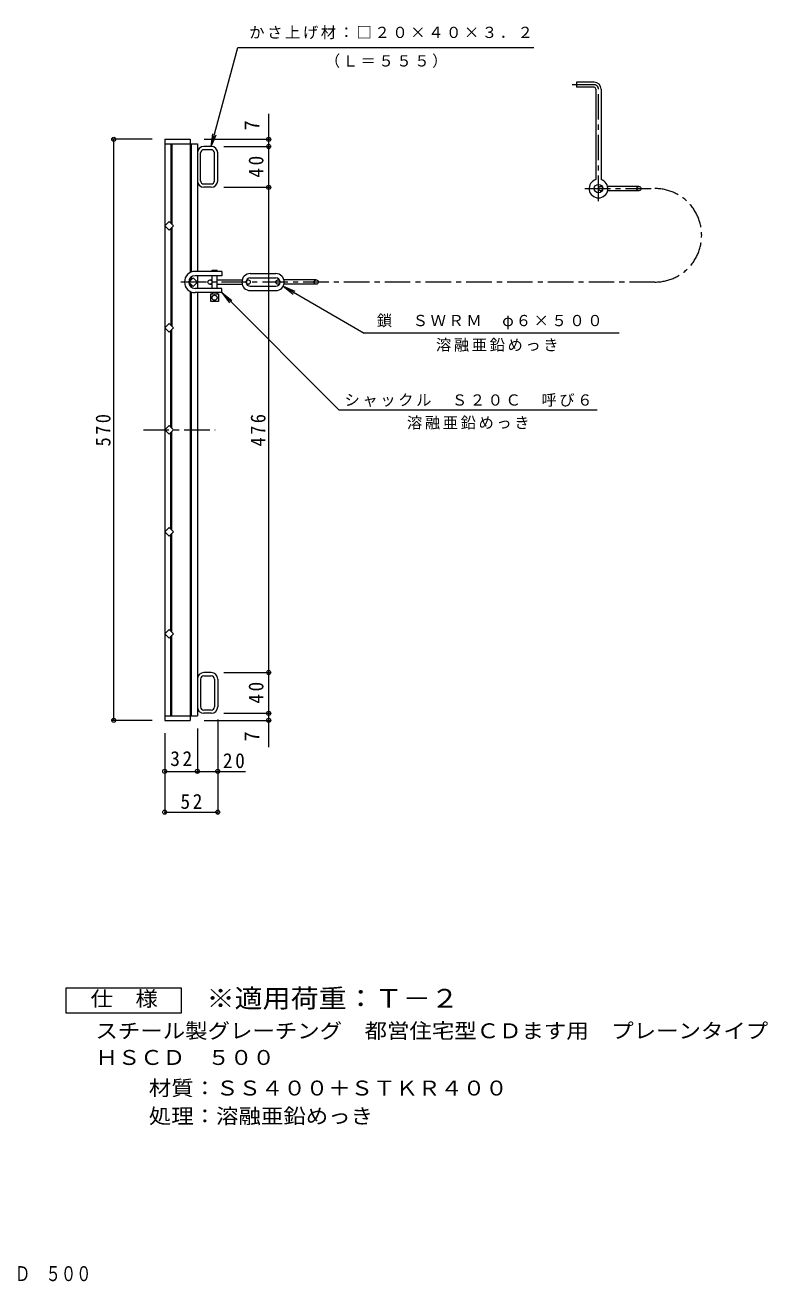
# Model space of a CAD drawing. Units: millimetres, scale not verified. Extents: x -625 to 832, y -677 to 593.
# Drawn here: x 104 to 832, y -677 to 557 of the extents above; entities that cross this region are included whole.
import ezdxf
from ezdxf.enums import TextEntityAlignment as Align

# ---------------------------------------------------------------- set-up
doc = ezdxf.new("R2010")
doc.units = ezdxf.units.MM
doc.header["$LTSCALE"] = 5
doc.header["$PDMODE"] = 32
doc.header["$PDSIZE"] = 4
doc.linetypes.add('CHAIN1', pattern=[8, 5, -1, 1, -1])
for name, color, linetype, lineweight in [('1-1_1-1ﾚｲﾔ', 2, 'Continuous', 9), ('1-2_1-2ﾚｲﾔ', 3, 'Continuous', 9), ('1-3_1-3ﾚｲﾔ', 4, 'Continuous', 9), ('1-4_1-4ﾚｲﾔ', 7, 'Continuous', 9), ('1-E', 7, 'Continuous', 9), ('F-5_F-5ﾚｲﾔ', 2, 'Continuous', 9)]:
    doc.layers.add(name, color=color, linetype=linetype, lineweight=lineweight)
doc.styles.add('ＭＳ ゴシック', font='')
doc.styles.get('ＭＳ ゴシック').set_extended_font_data('MS Gothic')

msp = doc.modelspace()

# ---------------------------------------------------------------- linework, layer by layer
at = {"layer": '1-1_1-1ﾚｲﾔ'}
for p, q in [((286.14, 438.036), (278.941, 438.036)), ((286.14, 434.836), (278.941, 434.836)), ((275.741, 404.436), (275.741, 431.636)), ((289.341, 404.436), (289.341, 431.636)), ((292.54, 404.436), (292.54, 431.636)), ((278.941, 401.236), (286.14, 401.236)), ((286.14, 398.036), (278.941, 398.036)), ((275.741, -84.363), (275.741, -111.563)), ((286.14, -77.963), (278.941, -77.963)), ((278.941, -81.163), (286.14, -81.163)), ((289.341, -84.363), (289.341, -111.563)), ((292.54, -84.363), (292.54, -111.563)), ((286.14, -114.763), (278.941, -114.763)), ((286.14, -117.963), (278.941, -117.963))]:
    msp.add_line(p, q, dxfattribs=at)
for centre, radius, start, end in [((278.941, 431.636), 6.4, 90, 180), ((278.941, 431.636), 3.2, 90, 180), ((286.14, 431.636), 6.4, 0, 90), ((286.14, 431.636), 3.2, 0, 90), ((278.941, 404.436), 6.4, 180, 270), ((278.941, 404.436), 3.2, 180, 270), ((286.14, 404.436), 6.4, 270, 0), ((286.14, 404.436), 3.2, 270, 0), ((278.941, -84.363), 6.4, 90, 180), ((278.941, -84.363), 3.2, 90, 180), ((286.14, -84.363), 6.4, 0, 90), ((286.14, -84.363), 3.2, 0, 90), ((278.941, -111.563), 6.4, 180, 270), ((278.941, -111.563), 3.2, 180, 270), ((286.14, -111.563), 3.2, 270, 0), ((286.14, -111.563), 6.4, 270, 0)]:
    msp.add_arc(centre, radius, start, end, dxfattribs=at)
at = {"layer": '1-2_1-2ﾚｲﾔ'}
for p, q in [((240.541, 445.036), (265.541, 445.036)), ((240.541, 445.036), (240.541, -124.964)), ((265.541, 445.036), (265.541, 314.3)), ((240.541, 440.536), (272.54, 440.536)), ((246.541, 440.536), (246.541, 362.522)), ((247.541, 440.536), (247.541, 361.522)), ((266.541, 440.536), (266.541, 314.749)), ((272.54, 440.536), (272.54, 315.453)), ((247.541, 358.551), (247.541, 261.522)), ((246.541, 357.551), (246.541, 262.522)), ((265.541, 309.081), (265.541, 306.522)), ((266.541, 310.025), (266.541, 307.522)), ((272.54, 311.287), (272.54, 298.786)), ((265.541, 303.551), (265.541, 300.992)), ((266.541, 302.551), (266.541, 300.048)), ((265.541, 295.773), (265.541, -124.964)), ((266.541, 295.324), (266.541, -120.463)), ((272.54, 294.62), (272.54, -120.463)), ((246.541, 162.522), (246.541, 257.551)), ((247.541, 161.522), (247.541, 258.551)), ((246.541, 62.522), (246.541, 157.551)), ((247.541, 61.522), (247.541, 158.552)), ((246.541, -37.478), (246.541, 57.551)), ((247.541, -38.478), (247.541, 58.552)), ((246.541, -120.463), (246.541, -42.449)), ((247.541, -120.463), (247.541, -41.448)), ((240.541, -120.463), (272.54, -120.463)), ((240.541, -124.964), (265.541, -124.964))]:
    msp.add_line(p, q, dxfattribs=at)
at = {"layer": '1-2_1-2ﾚｲﾔ', "linetype": 'CHAIN1'}
msp.add_line((219.693, 160.036), (290.034, 160.036), dxfattribs=at)
at = {"layer": '1-2_1-2ﾚｲﾔ'}
for points in [[(249.026, 360.036), (244.783, 355.794), (240.541, 360.036), (244.783, 364.279)], [(272.54, 305.036), (268.298, 300.794), (264.055, 305.036), (268.298, 309.279)]]:
    msp.add_lwpolyline(points, close=True, dxfattribs=at)
for points in [[(240.541, 260.036), (244.783, 264.279), (249.026, 260.036)], [(240.541, 260.037), (244.783, 255.794), (249.026, 260.037)], [(240.541, 160.036), (244.783, 164.279), (249.026, 160.036)], [(240.541, 160.037), (244.783, 155.794), (249.026, 160.037)], [(240.541, 60.036), (244.783, 64.279), (249.026, 60.036)], [(240.541, 60.037), (244.783, 55.794), (249.026, 60.037)], [(240.541, -39.964), (244.783, -35.721), (249.026, -39.964)], [(240.541, -39.963), (244.783, -44.206), (249.026, -39.963)]]:
    msp.add_lwpolyline(points, dxfattribs=at)
at = {"layer": '1-3_1-3ﾚｲﾔ', "linetype": 'CHAIN1'}
for p, q in [((661.788, 498.54), (639.991, 498.54)), ((665.955, 384.455), (665.955, 494.373)), ((652.606, 396.703), (721.329, 396.703)), ((721.329, 305.036), (251.497, 305.036))]:
    msp.add_line(p, q, dxfattribs=at)
at = {"layer": '1-3_1-3ﾚｲﾔ'}
for p, q in [((661.788, 496.04), (644.396, 496.04)), ((663.455, 494.373), (663.455, 405.522)), ((668.455, 494.373), (668.455, 405.522)), ((669.563, 398.786), (668.038, 398.786)), ((705.538, 398.786), (674.882, 398.786)), ((669.563, 394.62), (668.038, 394.62)), ((705.538, 394.62), (674.882, 394.62)), ((296.395, 315.453), (270.305, 315.453)), ((286.972, 316.69), (291.972, 316.69)), ((286.972, 315.453), (286.972, 316.69)), ((286.972, 298.786), (286.972, 311.287)), ((291.972, 315.453), (291.972, 316.69)), ((291.972, 298.786), (291.972, 311.287)), ((324.472, 313.37), (349.472, 313.37)), ((324.472, 309.203), (349.472, 309.203)), ((296.395, 298.786), (270.305, 298.786)), ((284.888, 307.119), (286.972, 307.119)), ((284.888, 302.953), (286.972, 302.953)), ((291.972, 307.119), (316.403, 307.119)), ((291.972, 302.953), (316.403, 302.953)), ((296.395, 294.62), (296.395, 298.786)), ((320.864, 307.119), (322.388, 307.119)), ((320.864, 302.953), (322.388, 302.953)), ((324.472, 300.87), (349.472, 300.87)), ((324.472, 296.703), (349.472, 296.703)), ((353.08, 307.119), (351.555, 307.119)), ((353.08, 302.953), (351.555, 302.953)), ((389.055, 307.119), (357.541, 307.119)), ((389.055, 302.953), (357.541, 302.953)), ((296.395, 294.62), (270.305, 294.62)), ((285.722, 293.383), (293.222, 293.383)), ((286.972, 294.62), (286.972, 293.383)), ((291.972, 294.62), (291.972, 293.383)), ((293.222, 293.383), (293.222, 285.882))]:
    msp.add_line(p, q, dxfattribs=at)
for points in [[(661.788, 501.04), (644.396, 501.04), (644.396, 496.04)], [(296.395, 315.453), (296.395, 311.287), (270.305, 311.287)], [(293.222, 285.882), (285.722, 285.882), (285.722, 293.383)]]:
    msp.add_lwpolyline(points, dxfattribs=at)
for centre, radius in [((665.955, 396.703), 4.167), ((668.038, 396.703), 2.083), ((705.538, 396.703), 2.083), ((284.888, 305.036), 2.083), ((322.388, 305.036), 2.083), ((351.555, 305.036), 2.083), ((389.055, 305.036), 2.083), ((289.472, 289.633), 2.5)]:
    msp.add_circle(centre, radius, dxfattribs=at)
for centre, radius, start, end in [((661.788, 494.373), 6.667, 0, 90), ((661.788, 494.373), 1.667, 0, 90), ((665.955, 396.703), 9.167, 105.82675, 74.17325), ((270.305, 305.036), 10.417, 90, 270), ((270.305, 305.036), 6.25, 90, 270), ((324.472, 305.036), 8.333, 90, 270), ((324.472, 305.036), 4.167, 90, 270), ((349.472, 305.036), 8.333, 270, 90), ((349.472, 305.036), 4.167, 270, 90)]:
    msp.add_arc(centre, radius, start, end, dxfattribs=at)
at = {"layer": '1-3_1-3ﾚｲﾔ', "linetype": 'CHAIN1'}
for centre, radius, start in [((661.788, 494.373), 4.167, 0), ((721.329, 350.87), 45.833, 270)]:
    msp.add_arc(centre, radius, start, 90, dxfattribs=at)
at = {"layer": '1-4_1-4ﾚｲﾔ'}
for p, q in [((286.14, 438.036), (312.131, 535.037)), ((342.541, -151.167), (342.541, 469.953)), ((228.041, 445.036), (189.041, 445.036)), ((190.541, -124.964), (190.541, 445.036)), ((279.041, 445.036), (344.041, 445.036)), ((286.14, 438.036), (287.772, 450.429)), ((286.14, 438.036), (290.924, 449.585)), ((298.641, 438.036), (344.041, 438.036)), ((298.641, 398.036), (344.041, 398.036)), ((356.689, 300.87), (368.237, 296.086)), ((356.689, 300.87), (366.605, 293.26)), ((356.689, 300.87), (436.074, 255.037)), ((296.395, 294.62), (306.312, 287.01)), ((296.395, 294.62), (304.004, 284.703)), ((296.395, 294.62), (411.369, 179.646)), ((686.168, 255.037), (436.074, 255.037)), ((411.369, 179.646), (664.822, 179.646)), ((298.641, -77.963), (344.041, -77.963)), ((298.641, -117.963), (344.041, -117.963)), ((228.041, -124.964), (189.041, -124.964)), ((272.54, -132.963), (272.54, -176.463)), ((279.041, -124.964), (344.041, -124.964)), ((292.54, -124.063), (292.54, -216.463)), ((240.541, -137.463), (240.541, -216.463)), ((240.541, -174.963), (319.74, -174.963)), ((240.541, -214.963), (292.54, -214.963))]:
    msp.add_line(p, q, dxfattribs=at)
for p in [(190.541, 445.036), (342.541, 445.036), (342.541, 438.036), (342.541, 398.036), (342.541, -77.963), (190.541, -124.964), (342.541, -117.963), (342.541, -124.964), (240.541, -174.963), (272.54, -174.963), (292.54, -174.963), (240.541, -214.963), (292.54, -214.963)]:
    msp.add_point(p, dxfattribs=at)
at = {"layer": '1-E'}
msp.add_line((312.131, 535.037), (602.633, 535.037), dxfattribs=at)
at = {"layer": 'F-5_F-5ﾚｲﾔ'}
msp.add_lwpolyline([(143.996, -412.215), (143.996, -387.215), (256.496, -387.215), (256.496, -412.215)], close=True, dxfattribs=at)

# ---------------------------------------------------------------- texts
at = {"layer": '1-4_1-4ﾚｲﾔ', "color": 2, "style": 'ＭＳ ゴシック'}
for p in [(337.541, 453.762), (337.541, -145.714)]:
    msp.add_text('7', height=14.66, rotation=90, dxfattribs=at).set_placement(p, align=Align.BOTTOM_LEFT)
at = {"layer": '1-4_1-4ﾚｲﾔ', "color": 2, "char_height": 14.66, "attachment_point": 7, "rotation": 90, "style": 'ＭＳ ゴシック'}
for s, insert in [('\\T1.27;\\W0.95;40', (337.541, 407.411)), ('\\T1.27;\\W0.9;570', (187.541, 143.786)), ('\\T1.27;\\W0.9;476', (339.541, 143.786)), ('\\T1.27;\\W0.95;40', (337.541, -108.588))]:
    msp.add_mtext(s, dxfattribs=dict(at, insert=insert))
at = {"layer": '1-4_1-4ﾚｲﾔ', "char_height": 11, "attachment_point": 7, "style": 'ＭＳ ゴシック'}
for s, insert in [('\\T1.17;鎖\u3000ＳＷＲＭ\u3000φ６×５００', (448.621, 258.782)), ('\\T1.17;溶融亜鉛めっき', (506.531, 236.646)), ('\\T1.17;シャックル\u3000Ｓ２０Ｃ\u3000呼び６', (416.846, 182.491)), ('\\T1.17;溶融亜鉛めっき', (478.096, 160.355))]:
    msp.add_mtext(s, dxfattribs=dict(at, insert=insert))
at = {"layer": '1-4_1-4ﾚｲﾔ', "color": 2, "char_height": 14.66, "attachment_point": 7, "style": 'ＭＳ ゴシック'}
for s, insert in [('\\T1.27;\\W0.95;32', (245.916, -169.963)), ('\\T1.27;\\W0.95;20', (297.547, -171.963)), ('\\T1.27;\\W0.95;52', (255.916, -211.963))]:
    msp.add_mtext(s, dxfattribs=dict(at, insert=insert))
at = {"layer": '1-E', "char_height": 11, "attachment_point": 7, "style": 'ＭＳ ゴシック'}
for s, insert in [('\\T1.17;かさ上げ材：□２０×４０×３．２', (323.372, 543.24)), ('\\T1.17;（Ｌ＝５５５）', (397.53, 515.026))]:
    msp.add_mtext(s, dxfattribs=dict(at, insert=insert))
at = {"layer": 'F-5_F-5ﾚｲﾔ', "style": 'ＭＳ ゴシック'}
for s, width, p in [('仕\u3000様', 1.1, (167.746, -409.715)), ('スチール製グレーチング\u3000都営住宅型ＣＤます用\u3000プレーンタイプ', 1.1, (172.54, -441.175)), ('ＨＳＣＤ\u3000５００', 1.1, (172.54, -467.332)), ('材質：ＳＳ４００＋ＳＴＫＲ４００', 1.1, (224.897, -497.308)), ('処理：溶融亜鉛めっき', 1.1, (224.896, -524.808)), ('スチール製グレーチング\u3000都営住宅型ＣＤます用\u3000プレーンタイプ\u3000\u3000ＨＳＣＤ\u3000５００', 0.75, (-431.25, -679.373))]:
    msp.add_text(s, height=14.66, dxfattribs=dict(at, width=width)).set_placement(p, align=Align.BOTTOM_LEFT)
at = {"layer": 'F-5_F-5ﾚｲﾔ', "color": 3, "style": 'ＭＳ ゴシック', "width": 1.1}
msp.add_text('※適用荷重：Ｔ－２', height=18.33, dxfattribs=at).set_placement((281.496, -412.215), align=Align.BOTTOM_LEFT)

doc.saveas('drawing.dxf')
